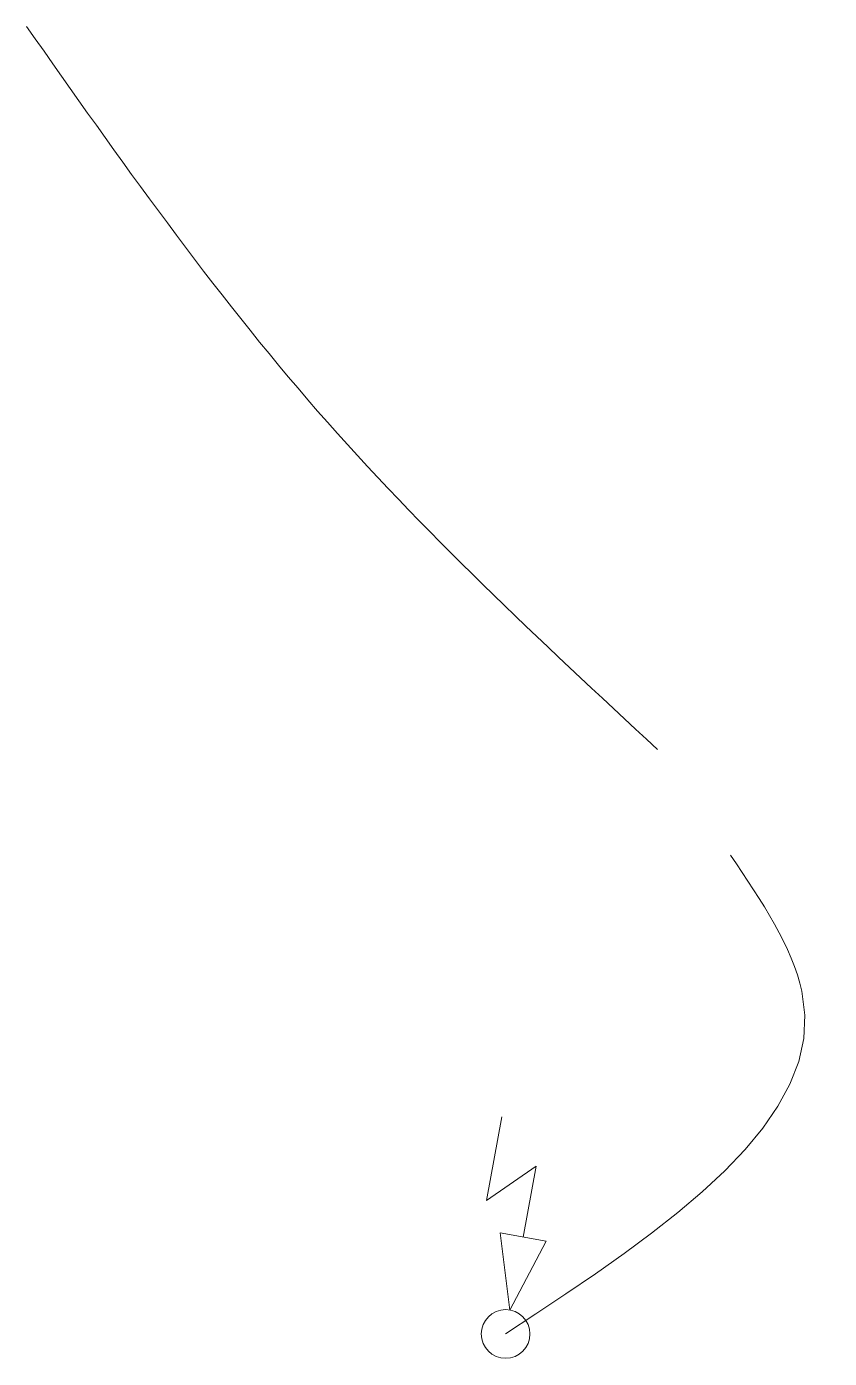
# Model space of a CAD drawing. Header units: metres. Extents: x 2747662.9 to 2747731.3, y 1250221.9 to 1250283.3.
# Drawn here: x 2747666.453 to 2747667.452, y 1250238.535 to 1250240.192 of the extents above; entities that cross this region are included whole.
import ezdxf

# ---------------------------------------------------------------- set-up
doc = ezdxf.new("R2010")
doc.units = ezdxf.units.M
doc.header["$MEASUREMENT"] = 0
doc.linetypes.add('EL_Hohldecke', pattern=[1500, 600, -300, 0, -300, 0, -300])
doc.layers.add('___elektro', color=7, linetype='Continuous')

msp = doc.modelspace()

# ---------------------------------------------------------------- linework, layer by layer
at = {"layer": '___elektro', "color": 30, "linetype": 'Continuous', "lineweight": 0, "true_color": 0xff8d1c}
for p, q in [((2747667.0254, 1250238.7309), (2747667.0443, 1250238.8352)), ((2747667.087, 1250238.7736), (2747667.0254, 1250238.7309)), ((2747667.071, 1250238.6855), (2747667.087, 1250238.7736)), ((2747667.0998, 1250238.6803), (2747667.0422, 1250238.6907)), ((2747667.0546, 1250238.5947), (2747667.0422, 1250238.6907)), ((2747667.0546, 1250238.5947), (2747667.0998, 1250238.6803)), ((2747667.0491, 1250238.5649), (2747667.0492, 1250238.5649))]:
    msp.add_line(p, q, dxfattribs=at)
msp.add_circle((2747667.0491, 1250238.5649), 0.0303, dxfattribs=at)
msp.add_open_spline([(2747667.2381, 1250239.2924), (2747667.0919, 1250239.4283), (2747666.9457, 1250239.5641), (2747666.8152, 1250239.7137), (2747666.6839, 1250239.864), (2747666.5685, 1250240.0281), (2747666.453, 1250240.1922)], degree=3, knots=[0, 0, 0, 0, 1, 1, 1, 2, 2, 2, 2], dxfattribs=at)
at = {"layer": '___elektro', "color": 30, "linetype": 'EL_Hohldecke', "lineweight": 0, "true_color": 0xff8d1c}
msp.add_open_spline([(2747667.3292, 1250239.1609), (2747667.3679, 1250239.1034), (2747667.4065, 1250239.0459), (2747667.418, 1250238.9915), (2747667.4521, 1250238.8311), (2747667.2506, 1250238.698), (2747667.0491, 1250238.5649)], degree=3, knots=[0, 0, 0, 0, 1, 1, 1, 2, 2, 2, 2], dxfattribs=at)

doc.saveas('drawing.dxf')
